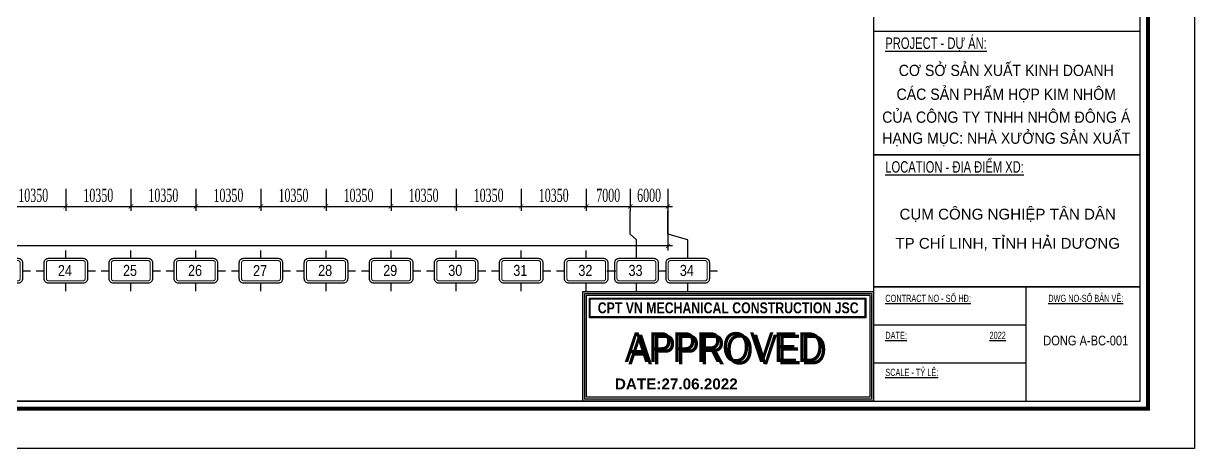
# Model space of a CAD drawing. Header units: inches. Extents: x 1359 to 46357, y -3807 to 191.
# Drawn here: x 22871.3 to 23137.5, y -1109.3 to -1012.7 of the extents above; entities that cross this region are included whole.
import ezdxf
from ezdxf.enums import TextEntityAlignment as Align

# ---------------------------------------------------------------- set-up
doc = ezdxf.new("R2010")
doc.units = ezdxf.units.IN
doc.header["$MEASUREMENT"] = 0
doc.linetypes.add('CENTER2', pattern=[28.575, 19.05, -3.175, 3.175, -3.175])
doc.linetypes.add('HIDDEN', pattern=[0.375, 0.25, -0.125])
for name, color, linetype in [('1', 1, 'Continuous'), ('2', 2, 'Continuous'), ('3', 3, 'Continuous'), ('7', 7, 'Continuous'), ('CAUTAO', 7, 'Continuous'), ('DIM', 8, 'Continuous'), ('KhungTen', 7, 'Continuous')]:
    doc.layers.add(name, color=color, linetype=linetype)
doc.layers.add('8', color=8, linetype='CENTER2', lineweight=13)
doc.layers.add('9', color=9, linetype='HIDDEN', lineweight=13)
doc.styles.add('2501', font='VHARIALB.TTF', dxfattribs={"height": 250})
doc.styles.add('hx2', font='VHARIALN.TTF')
doc.styles.add('HX3', font='VHBLACK.TTF')
doc.styles.add('ST1', font='vntimeh.shx', dxfattribs={"width": 0.6})
doc.styles.add('ST4', font='VHARIALN.TTF')
doc.styles.add('TILLE', font='VHARIAL.TTF', dxfattribs={"width": 0.7})
doc.dimstyles.new('700', dxfattribs={"dimtxt": 3, "dimasz": 1, "dimexe": 1, "dimexo": 0, "dimgap": 1, "dimtad": 1, "dimdec": 0, "dimlfac": 700, "dimzin": 0, "dimdsep": 46, "dimtxsty": 'ST1', "dimblk": 'ARCHTICK', "dimcen": 1, "dimdle": 1, "dimclrd": 8, "dimclre": 8, "dimclrt": 3, "dimadec": 0, "dimazin": 0, "dimtfac": 1, "dimtdec": 0, "dimtofl": 0, "dimtmove": 0, "dimatfit": 3, "dimfxl": 0, "dimtfill": 1, "dimtolj": 1, "dimtzin": 0, "dimlwd": -1, "dimlwe": -1, "dimarcsym": 0})

# ---------------------------------------------------------------- blocks, each defined once
blk = doc.blocks.new('A2SBCVN-D')
at = {"layer": '2', "color": 157, "linetype": 'Continuous'}
blk.add_lwpolyline([(0, 420), (594, 420), (594, 0), (0, 0)], close=True, dxfattribs=at)
at = {"layer": '2', "color": 167, "linetype": 'Continuous', "const_width": 0.871}
blk.add_lwpolyline([(10.59, 9.07), (583.41, 9.07), (583.41, 410.93), (10.59, 410.93)], close=True, dxfattribs=at)
at = {"layer": '2', "color": 147, "linetype": 'Continuous'}
blk.add_lwpolyline([(12.33, 10.81), (581.67, 10.81), (581.67, 409.19), (12.33, 409.19)], close=True, dxfattribs=at)
at = {"layer": 'KhungTen'}
for p, q in [((521.02, 139.14), (521.02, 66.81)), ((581.67, 66.81), (581.67, 139.14)), ((521.02, 94.94), (581.67, 94.94)), ((521.02, 66.81), (521.02, 36.8)), ((521.02, 66.81), (581.67, 66.81)), ((581.67, 66.81), (521.02, 66.81)), ((581.67, 36.8), (581.67, 66.81)), ((521.02, 36.8), (521.02, 10.81)), ((521.02, 36.8), (581.67, 36.8)), ((581.67, 36.8), (521.02, 36.8)), ((555.68, 36.8), (555.68, 10.81)), ((581.67, 10.81), (581.67, 36.8)), ((521.02, 28.14), (555.68, 28.14)), ((521.02, 19.47), (555.68, 19.47)), ((521.02, 10.81), (581.67, 10.81))]:
    blk.add_line(p, q, dxfattribs=at)
at = {"layer": '3', "ltscale": 0.5, "style": 'ST4'}
for tag, p in [('TENBANVE', (551.34, 319.39)), ('STT', (569.26, 24.56))]:
    blk.add_attdef(tag, text='', height=3, dxfattribs=at).set_placement(p, align=Align.MIDDLE_CENTER)
at = {"layer": 'KhungTen', "style": 'TILLE', "width": 0.7}
for s, height, p in [('%%uproject - dù ¸n:', 2.5992, (523.71, 90.88)), ('%%ulocation - ®Þa ®iÓm xd:', 2.5992, (523.71, 62.74)), ('%%ucontract no - sè h®:', 1.6386, (523.71, 33.34)), ('%%udwg no-sè b¶n vÏ:', 1.6386, (560.75, 33.34)), ('%%udate:', 1.639, (523.71, 24.92)), ('%%U2022', 1.639, (547.4, 24.92)), ('%%uscale - tû lÖ:', 1.6386, (523.71, 16.51))]:
    blk.add_text(s, height=height, dxfattribs=at).set_placement(p)
at = {"layer": 'KhungTen', "style": 'TILLE', "width": 0.9}
for s, p in [('C¥ Së S¶N XUÊT KINH DOANH', (551.2, 85.99)), ('C¸C S¶N PHÈM HîP KIM NH¤M', (551.2, 80.57)), ('CñA C¤NG TY TNHH NH¤M §¤NG ¸', (551.2, 75.36)), ('H¹NG MôC: NHµ X¦ëNG S¶N XUÊT', (551.2, 70.58))]:
    blk.add_text(s, height=2.5553, dxfattribs=at).set_placement(p, align=Align.MIDDLE_CENTER)
at = {"layer": 'KhungTen', "style": 'TILLE'}
for s, p in [('CôM C¤NG NGHIÖP T¢N D¢N', (551.53, 53.3)), ('TP CHÝ LINH, TØNH H¶I D¦¥NG', (551.53, 46.66))]:
    blk.add_text(s, height=2.4563, dxfattribs=at).set_placement(p, align=Align.MIDDLE_CENTER)
blk = doc.blocks.new('_ArchTick')
at = {"color": 0, "linetype": 'ByBlock', "const_width": 0.15}
blk.add_lwpolyline([(-0.5, -0.5), (0.5, 0.5)], dxfattribs=at)
blk = doc.blocks.new('*D269')
at = {"layer": 'Defpoints', "color": 0, "ltscale": 5, "transparency": 16777216}
for p in [(22580.04, -1050.3), (23017.8, -1050.3), (22580.04, -1063.27)]:
    blk.add_point(p, dxfattribs=at)
at = {"layer": 'DIM', "color": 8, "linetype": 'Continuous', "ltscale": 5, "transparency": 16777216}
for p, q in [((22580.04, -1050.3), (22580.04, -1064.27)), ((23017.8, -1050.3), (23017.8, -1064.27)), ((23018.8, -1063.27), (22579.04, -1063.27))]:
    blk.add_line(p, q, dxfattribs=at)
at = {"layer": 'DIM', "color": 8, "ltscale": 5, "transparency": 16777216, "rotation": 180}
blk.add_blockref('_ArchTick', (22580.04, -1063.27), dxfattribs=at)
at = {"layer": 'DIM', "color": 8, "ltscale": 5, "transparency": 16777216}
blk.add_blockref('_ArchTick', (23017.8, -1063.27), dxfattribs=at)
at = {"layer": 'DIM', "color": 3, "ltscale": 5, "transparency": 16777216, "insert": (22798.92, -1060.77), "char_height": 3, "attachment_point": 5, "style": 'ST1', "bg_fill": 3, "box_fill_scale": 1.25, "bg_fill_color": 256, "bg_fill_true_color": 13158600, "bg_fill_transparency": 9800976}
blk.add_mtext('\\A1;306430', dxfattribs=at)
blk = doc.blocks.new('*D279')
at = {"layer": 'Defpoints', "color": 0, "ltscale": 5, "transparency": 16777216}
for p in [(22999.23, -1050.3), (23009.23, -1050.3), (23009.23, -1054.27)]:
    blk.add_point(p, dxfattribs=at)
at = {"layer": 'DIM', "color": 8, "linetype": 'Continuous', "ltscale": 5, "transparency": 16777216}
for p, q in [((22999.23, -1050.3), (22999.23, -1055.27)), ((23009.23, -1050.3), (23009.23, -1055.27)), ((22998.23, -1054.27), (23010.23, -1054.27))]:
    blk.add_line(p, q, dxfattribs=at)
at = {"layer": 'DIM', "color": 8, "ltscale": 5, "transparency": 16777216, "rotation": 180}
blk.add_blockref('_ArchTick', (22999.23, -1054.27), dxfattribs=at)
at = {"layer": 'DIM', "color": 8, "ltscale": 5, "transparency": 16777216}
blk.add_blockref('_ArchTick', (23009.23, -1054.27), dxfattribs=at)
at = {"layer": 'DIM', "color": 3, "ltscale": 5, "transparency": 16777216, "insert": (23004.23, -1051.77), "char_height": 3, "attachment_point": 5, "style": 'ST1', "bg_fill": 3, "box_fill_scale": 1.25, "bg_fill_color": 256, "bg_fill_true_color": 13158600, "bg_fill_transparency": 16349824}
blk.add_mtext('\\A1;7000', dxfattribs=at)
blk = doc.blocks.new('*D280')
at = {"layer": 'DIM', "color": 8, "linetype": 'Continuous', "ltscale": 5, "transparency": 16777216}
for p, q in [((23009.23, -1050.3), (23009.23, -1055.27)), ((23017.8, -1050.3), (23017.8, -1055.27)), ((23008.23, -1054.27), (23018.8, -1054.27))]:
    blk.add_line(p, q, dxfattribs=at)
at = {"layer": 'DIM', "color": 8, "ltscale": 5, "transparency": 16777216, "rotation": 180}
blk.add_blockref('_ArchTick', (23009.23, -1054.27), dxfattribs=at)
at = {"layer": 'DIM', "color": 8, "ltscale": 5, "transparency": 16777216}
blk.add_blockref('_ArchTick', (23017.8, -1054.27), dxfattribs=at)
at = {"layer": 'DIM', "color": 3, "ltscale": 5, "transparency": 16777216, "insert": (23013.52, -1051.77), "char_height": 3, "attachment_point": 5, "style": 'ST1', "bg_fill": 3, "box_fill_scale": 1.25, "bg_fill_color": 256, "bg_fill_true_color": 13158600, "bg_fill_transparency": 15924392}
blk.add_mtext('\\A1;6000', dxfattribs=at)
at = {"layer": 'Defpoints', "color": 0, "ltscale": 5, "transparency": 16777216}
for p in [(23009.23, -1050.3), (23017.8, -1050.3), (23017.8, -1054.27)]:
    blk.add_point(p, dxfattribs=at)
blk = doc.blocks.new('*D291')
at = {"layer": 'Defpoints', "color": 0, "ltscale": 5, "transparency": 16777216}
for p in [(22866.16, -1050.3), (22880.94, -1050.3), (22880.94, -1054.27)]:
    blk.add_point(p, dxfattribs=at)
at = {"layer": 'DIM', "color": 8, "linetype": 'Continuous', "ltscale": 5, "transparency": 16777216}
for p, q in [((22866.16, -1050.3), (22866.16, -1055.27)), ((22880.94, -1050.3), (22880.94, -1055.27)), ((22865.16, -1054.27), (22881.94, -1054.27))]:
    blk.add_line(p, q, dxfattribs=at)
at = {"layer": 'DIM', "color": 8, "ltscale": 5, "transparency": 16777216, "rotation": 180}
blk.add_blockref('_ArchTick', (22866.16, -1054.27), dxfattribs=at)
at = {"layer": 'DIM', "color": 8, "ltscale": 5, "transparency": 16777216}
blk.add_blockref('_ArchTick', (22880.94, -1054.27), dxfattribs=at)
at = {"layer": 'DIM', "color": 3, "ltscale": 5, "transparency": 16777216, "insert": (22873.55, -1051.77), "char_height": 3, "attachment_point": 5, "style": 'ST1', "bg_fill": 3, "box_fill_scale": 1.25, "bg_fill_color": 256, "bg_fill_true_color": 13158600, "bg_fill_transparency": 15924392}
blk.add_mtext('\\A1;10350', dxfattribs=at)
blk = doc.blocks.new('*D292')
at = {"layer": 'Defpoints', "color": 0, "ltscale": 5, "transparency": 16777216}
for p in [(22880.94, -1050.3), (22895.73, -1050.3), (22895.73, -1054.27)]:
    blk.add_point(p, dxfattribs=at)
at = {"layer": 'DIM', "color": 8, "linetype": 'Continuous', "ltscale": 5, "transparency": 16777216}
for p, q in [((22880.94, -1050.3), (22880.94, -1055.27)), ((22895.73, -1050.3), (22895.73, -1055.27)), ((22879.94, -1054.27), (22896.73, -1054.27))]:
    blk.add_line(p, q, dxfattribs=at)
at = {"layer": 'DIM', "color": 8, "ltscale": 5, "transparency": 16777216, "rotation": 180}
blk.add_blockref('_ArchTick', (22880.94, -1054.27), dxfattribs=at)
at = {"layer": 'DIM', "color": 8, "ltscale": 5, "transparency": 16777216}
blk.add_blockref('_ArchTick', (22895.73, -1054.27), dxfattribs=at)
at = {"layer": 'DIM', "color": 3, "ltscale": 5, "transparency": 16777216, "insert": (22888.34, -1051.77), "char_height": 3, "attachment_point": 5, "style": 'ST1', "bg_fill": 3, "box_fill_scale": 1.25, "bg_fill_color": 256, "bg_fill_true_color": 13158600, "bg_fill_transparency": 13852996}
blk.add_mtext('\\A1;10350', dxfattribs=at)
blk = doc.blocks.new('*D293')
at = {"layer": 'Defpoints', "color": 0, "ltscale": 5, "transparency": 16777216}
for p in [(22895.73, -1050.3), (22910.52, -1050.3), (22910.52, -1054.27)]:
    blk.add_point(p, dxfattribs=at)
at = {"layer": 'DIM', "color": 8, "linetype": 'Continuous', "ltscale": 5, "transparency": 16777216}
for p, q in [((22895.73, -1050.3), (22895.73, -1055.27)), ((22910.52, -1050.3), (22910.52, -1055.27)), ((22894.73, -1054.27), (22911.52, -1054.27))]:
    blk.add_line(p, q, dxfattribs=at)
at = {"layer": 'DIM', "color": 8, "ltscale": 5, "transparency": 16777216, "rotation": 180}
blk.add_blockref('_ArchTick', (22895.73, -1054.27), dxfattribs=at)
at = {"layer": 'DIM', "color": 8, "ltscale": 5, "transparency": 16777216}
blk.add_blockref('_ArchTick', (22910.52, -1054.27), dxfattribs=at)
at = {"layer": 'DIM', "color": 3, "ltscale": 5, "transparency": 16777216, "insert": (22903.12, -1051.77), "char_height": 3, "attachment_point": 5, "style": 'ST1', "bg_fill": 3, "box_fill_scale": 1.25, "bg_fill_color": 256, "bg_fill_true_color": 13158600, "bg_fill_transparency": 15924908}
blk.add_mtext('\\A1;10350', dxfattribs=at)
blk = doc.blocks.new('*D294')
at = {"layer": 'Defpoints', "color": 0, "ltscale": 5, "transparency": 16777216}
for p in [(22910.52, -1050.3), (22925.3, -1050.3), (22925.3, -1054.27)]:
    blk.add_point(p, dxfattribs=at)
at = {"layer": 'DIM', "color": 8, "linetype": 'Continuous', "ltscale": 5, "transparency": 16777216}
for p, q in [((22910.52, -1050.3), (22910.52, -1055.27)), ((22925.3, -1050.3), (22925.3, -1055.27)), ((22909.52, -1054.27), (22926.3, -1054.27))]:
    blk.add_line(p, q, dxfattribs=at)
at = {"layer": 'DIM', "color": 8, "ltscale": 5, "transparency": 16777216, "rotation": 180}
blk.add_blockref('_ArchTick', (22910.52, -1054.27), dxfattribs=at)
at = {"layer": 'DIM', "color": 8, "ltscale": 5, "transparency": 16777216}
blk.add_blockref('_ArchTick', (22925.3, -1054.27), dxfattribs=at)
at = {"layer": 'DIM', "color": 3, "ltscale": 5, "transparency": 16777216, "insert": (22917.91, -1051.77), "char_height": 3, "attachment_point": 5, "style": 'ST1', "bg_fill": 3, "box_fill_scale": 1.25, "bg_fill_color": 256, "bg_fill_true_color": 13158600, "bg_fill_transparency": 15924908}
blk.add_mtext('\\A1;10350', dxfattribs=at)
blk = doc.blocks.new('*D295')
at = {"layer": 'Defpoints', "color": 0, "ltscale": 5, "transparency": 16777216}
for p in [(22925.3, -1050.3), (22940.09, -1050.3), (22940.09, -1054.27)]:
    blk.add_point(p, dxfattribs=at)
at = {"layer": 'DIM', "color": 8, "linetype": 'Continuous', "ltscale": 5, "transparency": 16777216}
for p, q in [((22925.3, -1050.3), (22925.3, -1055.27)), ((22940.09, -1050.3), (22940.09, -1055.27)), ((22924.3, -1054.27), (22941.09, -1054.27))]:
    blk.add_line(p, q, dxfattribs=at)
at = {"layer": 'DIM', "color": 8, "ltscale": 5, "transparency": 16777216, "rotation": 180}
blk.add_blockref('_ArchTick', (22925.3, -1054.27), dxfattribs=at)
at = {"layer": 'DIM', "color": 8, "ltscale": 5, "transparency": 16777216}
blk.add_blockref('_ArchTick', (22940.09, -1054.27), dxfattribs=at)
at = {"layer": 'DIM', "color": 3, "ltscale": 5, "transparency": 16777216, "insert": (22932.69, -1051.77), "char_height": 3, "attachment_point": 5, "style": 'ST1', "bg_fill": 3, "box_fill_scale": 1.25, "bg_fill_color": 256, "bg_fill_true_color": 13158600, "bg_fill_transparency": 3803248}
blk.add_mtext('\\A1;10350', dxfattribs=at)
blk = doc.blocks.new('*D296')
at = {"layer": 'Defpoints', "color": 0, "ltscale": 5, "transparency": 16777216}
for p in [(22940.09, -1050.3), (22954.87, -1050.3), (22954.87, -1054.27)]:
    blk.add_point(p, dxfattribs=at)
at = {"layer": 'DIM', "color": 8, "linetype": 'Continuous', "ltscale": 5, "transparency": 16777216}
for p, q in [((22940.09, -1050.3), (22940.09, -1055.27)), ((22954.87, -1050.3), (22954.87, -1055.27)), ((22939.09, -1054.27), (22955.87, -1054.27))]:
    blk.add_line(p, q, dxfattribs=at)
at = {"layer": 'DIM', "color": 8, "ltscale": 5, "transparency": 16777216, "rotation": 180}
blk.add_blockref('_ArchTick', (22940.09, -1054.27), dxfattribs=at)
at = {"layer": 'DIM', "color": 8, "ltscale": 5, "transparency": 16777216}
blk.add_blockref('_ArchTick', (22954.87, -1054.27), dxfattribs=at)
at = {"layer": 'DIM', "color": 3, "ltscale": 5, "transparency": 16777216, "insert": (22947.48, -1051.77), "char_height": 3, "attachment_point": 5, "style": 'ST1', "bg_fill": 3, "box_fill_scale": 1.25, "bg_fill_color": 256, "bg_fill_true_color": 13158600, "bg_fill_transparency": 3803248}
blk.add_mtext('\\A1;10350', dxfattribs=at)
blk = doc.blocks.new('*D297')
at = {"layer": 'Defpoints', "color": 0, "ltscale": 5, "transparency": 16777216}
for p in [(22954.87, -1050.3), (22969.66, -1050.3), (22969.66, -1054.27)]:
    blk.add_point(p, dxfattribs=at)
at = {"layer": 'DIM', "color": 8, "linetype": 'Continuous', "ltscale": 5, "transparency": 16777216}
for p, q in [((22954.87, -1050.3), (22954.87, -1055.27)), ((22969.66, -1050.3), (22969.66, -1055.27)), ((22953.87, -1054.27), (22970.66, -1054.27))]:
    blk.add_line(p, q, dxfattribs=at)
at = {"layer": 'DIM', "color": 8, "ltscale": 5, "transparency": 16777216, "rotation": 180}
blk.add_blockref('_ArchTick', (22954.87, -1054.27), dxfattribs=at)
at = {"layer": 'DIM', "color": 8, "ltscale": 5, "transparency": 16777216}
blk.add_blockref('_ArchTick', (22969.66, -1054.27), dxfattribs=at)
at = {"layer": 'DIM', "color": 3, "ltscale": 5, "transparency": 16777216, "insert": (22962.27, -1051.77), "char_height": 3, "attachment_point": 5, "style": 'ST1', "bg_fill": 3, "box_fill_scale": 1.25, "bg_fill_color": 256, "bg_fill_true_color": 13158600, "bg_fill_transparency": 3803248}
blk.add_mtext('\\A1;10350', dxfattribs=at)
blk = doc.blocks.new('*D298')
at = {"layer": 'Defpoints', "color": 0, "ltscale": 5, "transparency": 16777216}
for p in [(22969.66, -1050.3), (22984.44, -1050.3), (22984.44, -1054.27)]:
    blk.add_point(p, dxfattribs=at)
at = {"layer": 'DIM', "color": 8, "linetype": 'Continuous', "ltscale": 5, "transparency": 16777216}
for p, q in [((22969.66, -1050.3), (22969.66, -1055.27)), ((22984.44, -1050.3), (22984.44, -1055.27)), ((22968.66, -1054.27), (22985.44, -1054.27))]:
    blk.add_line(p, q, dxfattribs=at)
at = {"layer": 'DIM', "color": 8, "ltscale": 5, "transparency": 16777216, "rotation": 180}
blk.add_blockref('_ArchTick', (22969.66, -1054.27), dxfattribs=at)
at = {"layer": 'DIM', "color": 8, "ltscale": 5, "transparency": 16777216}
blk.add_blockref('_ArchTick', (22984.44, -1054.27), dxfattribs=at)
at = {"layer": 'DIM', "color": 3, "ltscale": 5, "transparency": 16777216, "insert": (22977.05, -1051.77), "char_height": 3, "attachment_point": 5, "style": 'ST1', "bg_fill": 3, "box_fill_scale": 1.25, "bg_fill_color": 256, "bg_fill_true_color": 13158600, "bg_fill_transparency": 15924908}
blk.add_mtext('\\A1;10350', dxfattribs=at)
blk = doc.blocks.new('*D299')
at = {"layer": 'Defpoints', "color": 0, "ltscale": 5, "transparency": 16777216}
for p in [(22984.44, -1050.3), (22999.23, -1050.3), (22999.23, -1054.27)]:
    blk.add_point(p, dxfattribs=at)
at = {"layer": 'DIM', "color": 8, "linetype": 'Continuous', "ltscale": 5, "transparency": 16777216}
for p, q in [((22984.44, -1050.3), (22984.44, -1055.27)), ((22999.23, -1050.3), (22999.23, -1055.27)), ((22983.44, -1054.27), (23000.23, -1054.27))]:
    blk.add_line(p, q, dxfattribs=at)
at = {"layer": 'DIM', "color": 8, "ltscale": 5, "transparency": 16777216, "rotation": 180}
blk.add_blockref('_ArchTick', (22984.44, -1054.27), dxfattribs=at)
at = {"layer": 'DIM', "color": 8, "ltscale": 5, "transparency": 16777216}
blk.add_blockref('_ArchTick', (22999.23, -1054.27), dxfattribs=at)
at = {"layer": 'DIM', "color": 3, "ltscale": 5, "transparency": 16777216, "insert": (22991.84, -1051.77), "char_height": 3, "attachment_point": 5, "style": 'ST1', "bg_fill": 3, "box_fill_scale": 1.25, "bg_fill_color": 256, "bg_fill_true_color": 13158600, "bg_fill_transparency": 5}
blk.add_mtext('\\A1;10350', dxfattribs=at)
blk = doc.blocks.new('TENTRUC')
at = {"layer": '7'}
for p, q in [((0, 8.27), (0, 10.26)), ((-7.48, 5.13), (-5.48, 5.13)), ((5.48, 5.13), (7.48, 5.13)), ((0, 0), (0, 2))]:
    blk.add_line(p, q, dxfattribs=at)
blk.add_lwpolyline([(-4.36, 8.27), (4.36, 8.27, -0.414214), (5.48, 7.14), (5.48, 3.12, -0.414214), (4.36, 2), (-4.36, 2, -0.414214), (-5.48, 3.12), (-5.48, 7.14, -0.414214)], format="xyb", close=True, dxfattribs=at)
at = {"layer": '8', "ltscale": 15}
blk.add_lwpolyline([(-4.36, 7.68), (4.36, 7.68, -0.414214), (4.9, 7.14), (4.9, 3.12, -0.414214), (4.36, 2.58), (-4.36, 2.58, -0.414214), (-4.9, 3.12), (-4.9, 7.14, -0.414214)], format="xyb", close=True, dxfattribs=at)
at = {"style": 'hx2'}
blk.add_attdef('TR', text='', height=3, dxfattribs=at).set_placement((-0.22, 3.54), align=Align.CENTER)
blk = doc.blocks.new('DAUKIEMSOAT')
at = {"layer": '1'}
h = blk.add_hatch(color=10, dxfattribs=at)
h.dxf.hatch_style = 1
h.paths.add_polyline_path([(-1009.3, -10752.83), (-1009.3, -10728.79), (-944.11, -10728.79), (-944.11, -10752.83)], flags=16)
h.paths.add_polyline_path([(-1009.73, -10753.26), (-1009.73, -10728.36), (-943.68, -10728.36), (-943.68, -10753.26)])
h = blk.add_hatch(color=10, dxfattribs=at)
h.dxf.hatch_style = 1
h.paths.add_polyline_path([(-945.66, -10734.13), (-1008.05, -10734.13), (-1008.05, -10730.05), (-945.66, -10730.05)], flags=16)
h.paths.add_polyline_path([(-945.4, -10729.86), (-945.4, -10734.33), (-1008.24, -10734.33), (-1008.24, -10729.86)])
at = {"layer": '1', "color": 10}
for points in [[(-1009.73, -10753.26), (-1009.73, -10728.36), (-943.68, -10728.36), (-943.68, -10753.26)], [(-1009.3, -10752.83), (-1009.3, -10728.79), (-944.11, -10728.79), (-944.11, -10752.83)], [(-1008.87, -10752.4), (-1008.87, -10729.22), (-944.54, -10729.22), (-944.54, -10752.4)], [(-945.4, -10729.86), (-945.4, -10734.33), (-1008.24, -10734.33), (-1008.24, -10729.86)], [(-945.66, -10734.13), (-1008.05, -10734.13), (-1008.05, -10730.05), (-945.66, -10730.05)]]:
    blk.add_lwpolyline(points, close=True, dxfattribs=at)
at = {"layer": '1', "color": 10, "style": '2501', "width": 0.8}
blk.add_text('CPT VN MECHANICAL CONSTRUCTION JSC', height=2.5, dxfattribs=at).set_placement((-1006.34, -10733.32))
at = {"layer": '1', "color": 10, "style": 'HX3', "width": 0.9}
blk.add_text('APPROVED', height=6.75, dxfattribs=at).set_placement((-977.64, -10744.37), align=Align.CENTER)
at = {"layer": '1', "color": 251, "linetype": 'Continuous', "true_color": 0x645e5e, "style": 'HX3', "width": 0.9}
blk.add_text('APPROVED', height=6.75, dxfattribs=at).set_placement((-976.82, -10744.92), align=Align.CENTER)
at = {"layer": '1', "color": 10, "style": '2501'}
blk.add_attdef('DATE', text='', height=2.48, dxfattribs=at).set_placement((-1002.45, -10749.37), align=Align.MIDDLE_LEFT)
blk = doc.blocks.new('A$C57dc6cef')
at = {"layer": 'DIM', "color": 1}
blk.add_blockref('DAUKIEMSOAT', (1009.73, 10753.26), dxfattribs=at).add_auto_attribs({'DATE': 'DATE:27.06.2022'})
blk = doc.blocks.new('A$Cc64c765f')
at = {"layer": '9'}
blk.add_blockref('A$C57dc6cef', (-1.75, 0), dxfattribs=at)

msp = doc.modelspace()

# ---------------------------------------------------------------- block references
msp.add_blockref('A$Cc64c765f', (23000.2084, -1098.5305))
at = {"layer": '2'}
ref = msp.add_blockref('A2SBCVN-D', (22543.492, -1109.3405), dxfattribs=at)
ref.add_attrib('STT', 'DONG A-BC-001', dxfattribs={"layer": '3', "ltscale": 0.5, "height": 2.2, "style": 'ST4'}).set_placement((23112.7541, -1084.7768), align=Align.MIDDLE_CENTER)

# ---------------------------------------------------------------- next in the draw order: dimensions: what is measured, and where the dimension line sits
at = {"layer": 'DIM', "ltscale": 5}
dim = msp.add_linear_dim(base=(22580.0448, -1063.2747), p1=(23017.8019, -1050.3019), p2=(22580.0448, -1050.3019), dimstyle='700', override={"dimlfac": 700}, dxfattribs=at)
dim.commit()
dim.dimension.update_dxf_attribs({"geometry": '*D269', "text_midpoint": (22798.9234, -1060.7747)})

# ---------------------------------------------------------------- next in the draw order: block references
at = {"layer": 'DIM'}
ref = msp.add_blockref('TENTRUC', (22866.1591, -1073.5132), dxfattribs=dict(at, xscale=0.9000000000232831, yscale=0.8999999999941792, zscale=0.8999999999999999))
ref.add_attrib('TR', '23', dxfattribs={"layer": '0', "color": 3, "height": 2.5, "style": 'hx2'}).set_placement((22865.9644, -1070.0811), align=Align.CENTER)
ref = msp.add_blockref('TENTRUC', (22880.9448, -1073.5132), dxfattribs=dict(at, xscale=0.9000000000232831, yscale=0.8999999999941792, zscale=0.8999999999999999))
ref.add_attrib('TR', '24', dxfattribs={"layer": '0', "color": 3, "height": 2.5, "style": 'hx2'}).set_placement((22880.7501, -1070.1255), align=Align.CENTER)
ref = msp.add_blockref('TENTRUC', (22895.7305, -1073.5132), dxfattribs=dict(at, xscale=0.9000000000232831, yscale=0.8999999999941792, zscale=0.8999999999999999))
ref.add_attrib('TR', '25', dxfattribs={"layer": '0', "color": 3, "height": 2.5, "style": 'hx2'}).set_placement((22895.5358, -1070.0828), align=Align.CENTER)
ref = msp.add_blockref('TENTRUC', (22910.5162, -1073.5132), dxfattribs=dict(at, xscale=0.9000000000232831, yscale=0.8999999999941792, zscale=0.8999999999999999))
ref.add_attrib('TR', '26', dxfattribs={"layer": '0', "color": 3, "height": 2.5, "style": 'hx2'}).set_placement((22910.3216, -1070.0828), align=Align.CENTER)
ref = msp.add_blockref('TENTRUC', (22925.3019, -1073.5132), dxfattribs=dict(at, xscale=0.9000000000232831, yscale=0.8999999999941792, zscale=0.8999999999999999))
ref.add_attrib('TR', '27', dxfattribs={"layer": '0', "color": 3, "height": 2.5, "style": 'hx2'}).set_placement((22925.1073, -1070.1255), align=Align.CENTER)
ref = msp.add_blockref('TENTRUC', (22940.0877, -1073.5132), dxfattribs=dict(at, xscale=0.9000000000232831, yscale=0.8999999999941792, zscale=0.8999999999999999))
ref.add_attrib('TR', '28', dxfattribs={"layer": '0', "color": 3, "height": 2.5, "style": 'hx2'}).set_placement((22939.893, -1070.0828), align=Align.CENTER)
ref = msp.add_blockref('TENTRUC', (22954.8734, -1073.5132), dxfattribs=dict(at, xscale=0.9000000000232831, yscale=0.8999999999941792, zscale=0.8999999999999999))
ref.add_attrib('TR', '29', dxfattribs={"layer": '0', "color": 3, "height": 2.5, "style": 'hx2'}).set_placement((22954.6787, -1070.0828), align=Align.CENTER)
ref = msp.add_blockref('TENTRUC', (22969.6591, -1073.5132), dxfattribs=dict(at, xscale=0.9000000000232831, yscale=0.8999999999941792, zscale=0.8999999999999999))
ref.add_attrib('TR', '30', dxfattribs={"layer": '0', "color": 3, "height": 2.5, "style": 'hx2'}).set_placement((22969.4644, -1070.0811), align=Align.CENTER)
ref = msp.add_blockref('TENTRUC', (22984.4448, -1073.5132), dxfattribs=dict(at, xscale=0.9000000000232831, yscale=0.8999999999941792, zscale=0.8999999999999999))
ref.add_attrib('TR', '31', dxfattribs={"layer": '0', "color": 3, "height": 2.5, "style": 'hx2'}).set_placement((22984.2501, -1070.0811), align=Align.CENTER)
ref = msp.add_blockref('TENTRUC', (22999.2305, -1073.5132), dxfattribs=dict(at, xscale=0.9000000000232831, yscale=0.8999999999941792, zscale=0.8999999999999999))
ref.add_attrib('TR', '32', dxfattribs={"layer": '0', "color": 3, "height": 2.5, "style": 'hx2'}).set_placement((22999.0358, -1070.0811), align=Align.CENTER)
ref = msp.add_blockref('TENTRUC', (23010.6317, -1073.5132), dxfattribs=dict(at, xscale=0.9000000000232831, yscale=0.8999999999941792, zscale=0.8999999999999999))
ref.add_attrib('TR', '33', dxfattribs={"layer": '0', "color": 3, "height": 2.5, "style": 'hx2'}).set_placement((23010.437, -1070.0811), align=Align.CENTER)
ref = msp.add_blockref('TENTRUC', (23022.2941, -1073.5132), dxfattribs=dict(at, xscale=0.9000000000232831, yscale=0.8999999999941792, zscale=0.8999999999999999))
ref.add_attrib('TR', '34', dxfattribs={"layer": '0', "color": 3, "height": 2.5, "style": 'hx2'}).set_placement((23022.0995, -1070.0811), align=Align.CENTER)

# ---------------------------------------------------------------- next in the draw order: dimensions: what is measured, and where the dimension line sits
at = {"layer": 'DIM', "ltscale": 5}
for base, p1, p2, override, picture, middle in [((22880.9448, -1054.2747), (22866.1591, -1050.3019), (22880.9448, -1050.3019), {"dimlfac": 700}, '*D291', (22873.5519, -1051.7747)), ((23009.2305, -1054.2747), (22999.2305, -1050.3019), (23009.2305, -1050.3019), {"dimlfac": 700, "dimtmove": 1}, '*D279', (23004.2305, -1051.7747))]:
    dim = msp.add_linear_dim(base=base, p1=p1, p2=p2, dimstyle='700', override=override, dxfattribs=at)
    dim.commit()
    dim.dimension.update_dxf_attribs({"geometry": picture, "text_midpoint": middle})

# ---------------------------------------------------------------- next in the draw order: dimensions: what is measured, and where the dimension line sits
for base, p1, p2, override, picture, middle in [((22895.7305, -1054.2747), (22880.9448, -1050.3019), (22895.7305, -1050.3019), {"dimlfac": 700}, '*D292', (22888.3377, -1051.7747)), ((23017.8019, -1054.2747), (23009.2305, -1050.3019), (23017.8019, -1050.3019), {"dimlfac": 700, "dimtmove": 1}, '*D280', (23013.5162, -1051.7747))]:
    dim = msp.add_linear_dim(base=base, p1=p1, p2=p2, dimstyle='700', override=override, dxfattribs=at)
    dim.commit()
    dim.dimension.update_dxf_attribs({"geometry": picture, "text_midpoint": middle})

# ---------------------------------------------------------------- next in the draw order: linework, layer by layer
at = {"layer": 'CAUTAO', "color": 8}
for points in [[(23010.6317, -1064.2747), (23010.6317, -1061.864), (23009.2305, -1060.5863), (23009.2305, -1055.2747)], [(23022.2941, -1064.2747), (23022.2941, -1061.864), (23017.8019, -1060.5863), (23017.8019, -1055.2747)]]:
    msp.add_lwpolyline(points, dxfattribs=at)

# ---------------------------------------------------------------- next in the draw order: dimensions: what is measured, and where the dimension line sits
at = {"layer": 'DIM', "ltscale": 5}
dim = msp.add_linear_dim(base=(22910.5162, -1054.2747), p1=(22895.7305, -1050.3019), p2=(22910.5162, -1050.3019), dimstyle='700', override={"dimlfac": 700}, dxfattribs=at)
dim.commit()
dim.dimension.update_dxf_attribs({"geometry": '*D293', "text_midpoint": (22903.1234, -1051.7747)})

# ---------------------------------------------------------------- next in the draw order: dimensions: what is measured, and where the dimension line sits
dim = msp.add_linear_dim(base=(22925.3019, -1054.2747), p1=(22910.5162, -1050.3019), p2=(22925.3019, -1050.3019), dimstyle='700', override={"dimlfac": 700}, dxfattribs=at)
dim.commit()
dim.dimension.update_dxf_attribs({"geometry": '*D294', "text_midpoint": (22917.9091, -1051.7747)})

# ---------------------------------------------------------------- next in the draw order: dimensions: what is measured, and where the dimension line sits
dim = msp.add_linear_dim(base=(22940.0877, -1054.2747), p1=(22925.3019, -1050.3019), p2=(22940.0877, -1050.3019), dimstyle='700', override={"dimlfac": 700}, dxfattribs=at)
dim.commit()
dim.dimension.update_dxf_attribs({"geometry": '*D295', "text_midpoint": (22932.6948, -1051.7747)})

# ---------------------------------------------------------------- next in the draw order: dimensions: what is measured, and where the dimension line sits
dim = msp.add_linear_dim(base=(22954.8734, -1054.2747), p1=(22940.0877, -1050.3019), p2=(22954.8734, -1050.3019), dimstyle='700', override={"dimlfac": 700}, dxfattribs=at)
dim.commit()
dim.dimension.update_dxf_attribs({"geometry": '*D296', "text_midpoint": (22947.4805, -1051.7747)})

# ---------------------------------------------------------------- next in the draw order: dimensions: what is measured, and where the dimension line sits
dim = msp.add_linear_dim(base=(22969.6591, -1054.2747), p1=(22954.8734, -1050.3019), p2=(22969.6591, -1050.3019), dimstyle='700', override={"dimlfac": 700}, dxfattribs=at)
dim.commit()
dim.dimension.update_dxf_attribs({"geometry": '*D297', "text_midpoint": (22962.2662, -1051.7747)})

# ---------------------------------------------------------------- next in the draw order: dimensions: what is measured, and where the dimension line sits
dim = msp.add_linear_dim(base=(22984.4448, -1054.2747), p1=(22969.6591, -1050.3019), p2=(22984.4448, -1050.3019), dimstyle='700', override={"dimlfac": 700}, dxfattribs=at)
dim.commit()
dim.dimension.update_dxf_attribs({"geometry": '*D298', "text_midpoint": (22977.0519, -1051.7747)})

# ---------------------------------------------------------------- next in the draw order: dimensions: what is measured, and where the dimension line sits
dim = msp.add_linear_dim(base=(22999.2305, -1054.2747), p1=(22984.4448, -1050.3019), p2=(22999.2305, -1050.3019), dimstyle='700', override={"dimlfac": 700}, dxfattribs=at)
dim.commit()
dim.dimension.update_dxf_attribs({"geometry": '*D299', "text_midpoint": (22991.8377, -1051.7747)})

# ---------------------------------------------------------------- next in the draw order: linework, layer by layer
at = {"layer": 'CAUTAO', "color": 8}
msp.add_lwpolyline([(22555.8231, -700.1506), (23064.5121, -700.1506), (23064.5121, -1098.5305), (22555.8231, -1098.5305)], close=True, dxfattribs=at)

doc.saveas('drawing.dxf')
